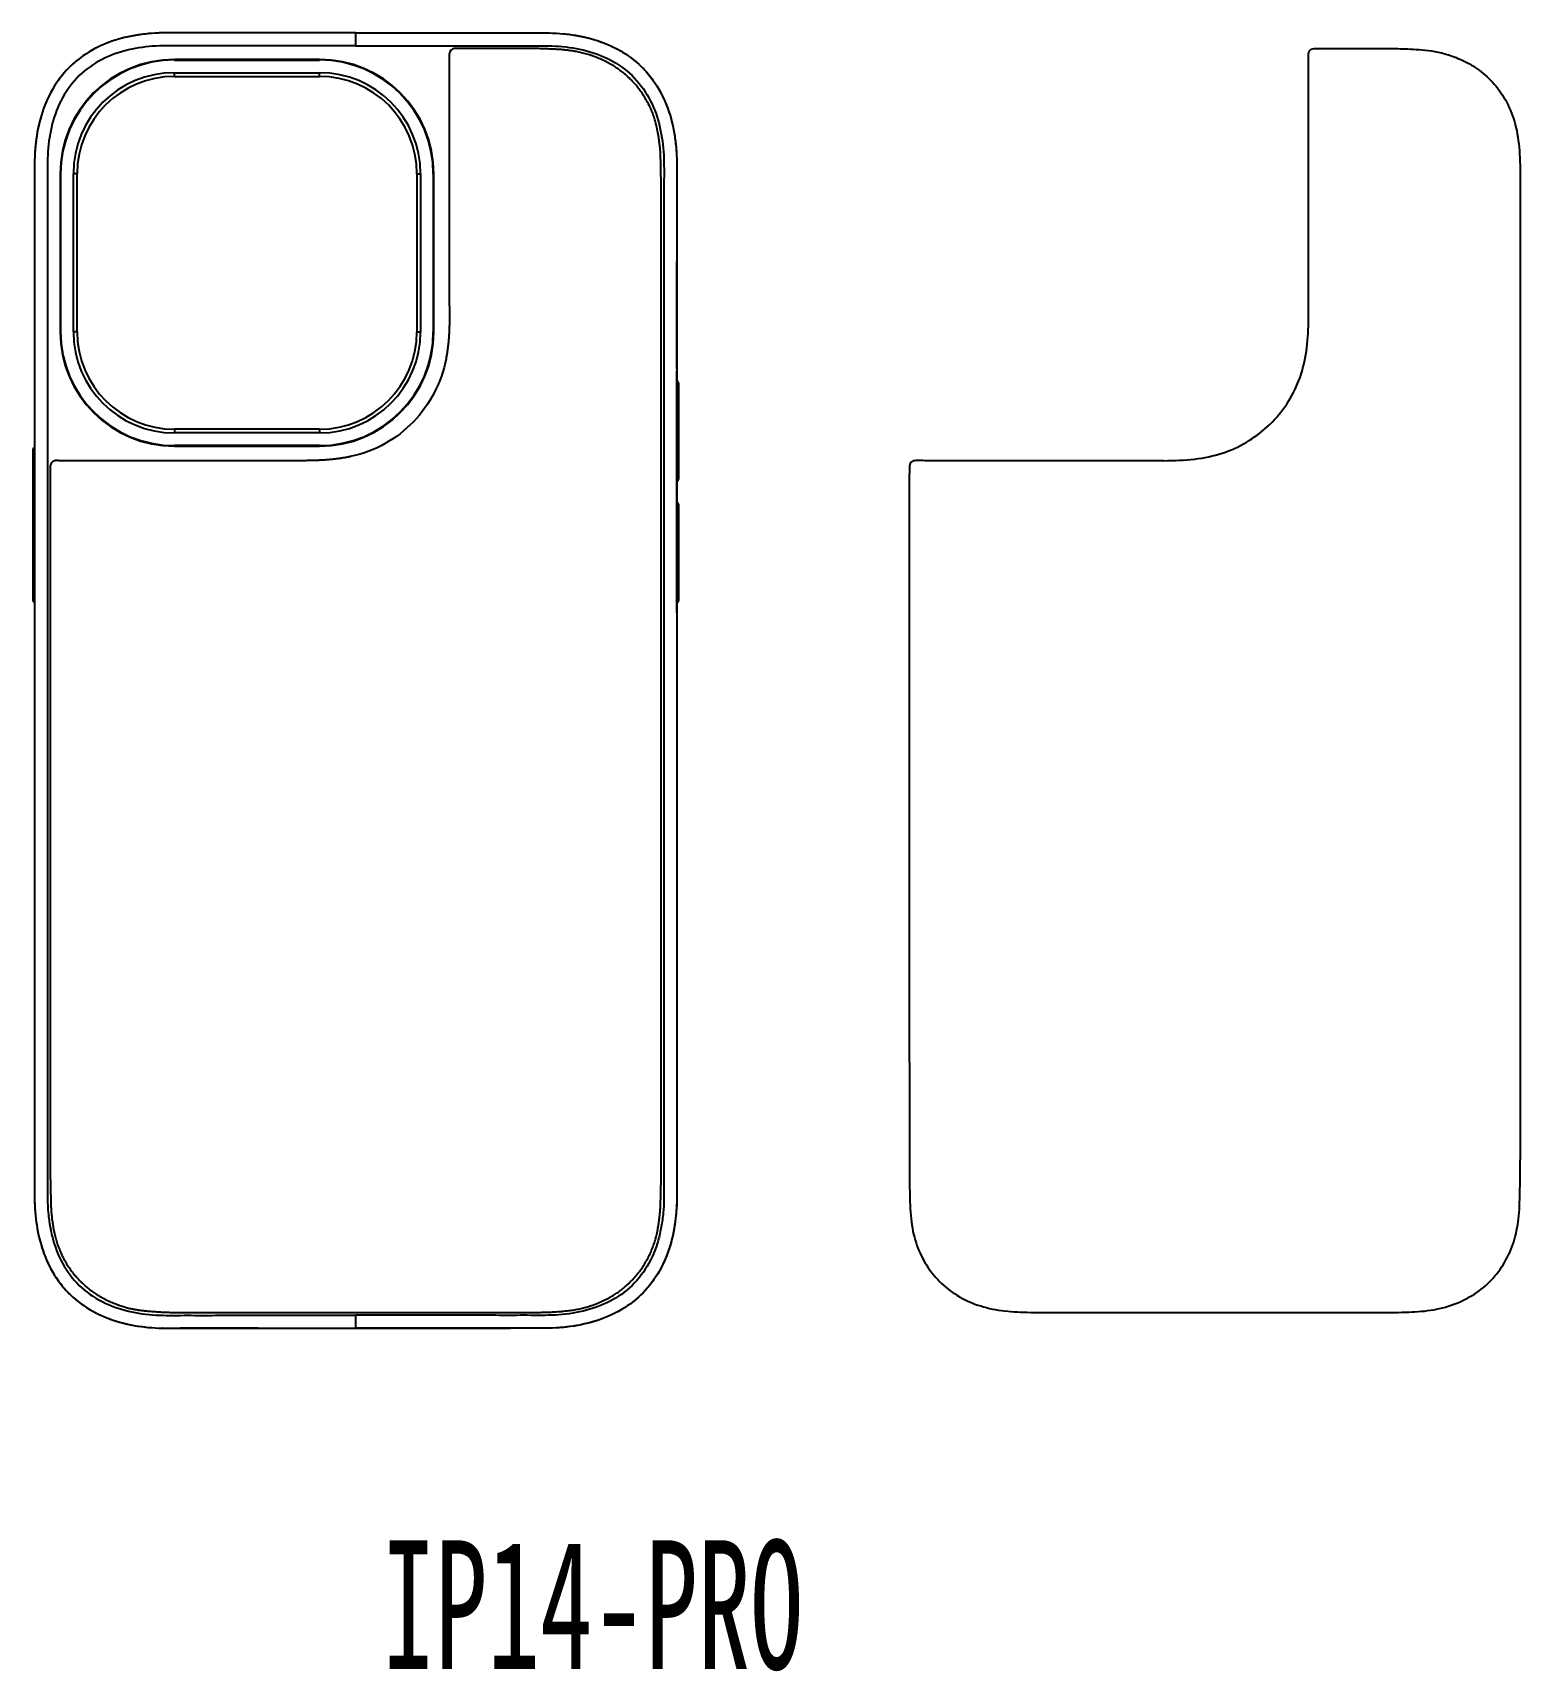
# Model space of a CAD drawing. Header units: millimetres. Extents: x 503 to 676, y 308 to 498.
import ezdxf

# ---------------------------------------------------------------- set-up
doc = ezdxf.new("R2010")
doc.units = ezdxf.units.MM
doc.header["$LTSCALE"] = 65.395
doc.layers.get('0').update_dxf_attribs({"linetype": 'CONTINUOUS'})
doc.styles.get("Standard").update_dxf_attribs({"font": 'txt', "width": 0.6})

msp = doc.modelspace()

# ---------------------------------------------------------------- linework, layer by layer
at = {"color": 7, "linetype": 'Continuous'}
for p, q in [((540.31, 498.26), (540.31, 496.76)), ((519.23, 495.09), (519.23, 495.16)), ((536.09, 495.16), (519.23, 495.16)), ((519.23, 495.09), (536.09, 495.09)), ((536.09, 495.09), (536.09, 495.16)), ((519.23, 493.19), (519.23, 493.62)), ((519.23, 493.62), (536.09, 493.62)), ((519.23, 493.19), (536.09, 493.19)), ((536.09, 493.19), (536.09, 493.62)), ((505.92, 481.84), (505.92, 463.47)), ((505.98, 481.84), (505.92, 481.84)), ((505.98, 463.47), (505.98, 481.84)), ((507.46, 463.47), (507.46, 481.84)), ((507.89, 481.84), (507.46, 481.84)), ((507.89, 463.47), (507.89, 481.84)), ((547.44, 481.84), (547.44, 463.47)), ((547.44, 481.84), (547.87, 481.84)), ((547.87, 481.84), (547.87, 463.47)), ((549.35, 481.84), (549.35, 463.47)), ((549.35, 481.84), (549.41, 481.84)), ((549.41, 463.47), (549.41, 481.84)), ((577.7, 471.59), (577.7, 471.59)), ((577.7, 471.56), (577.7, 471.59)), ((577.7, 470.8), (577.7, 471.56)), ((577.7, 469.15), (577.7, 470.8)), ((577.7, 461.65), (577.7, 469.15)), ((505.92, 463.47), (505.98, 463.47)), ((507.89, 463.47), (507.46, 463.47)), ((547.44, 463.47), (547.87, 463.47)), ((549.35, 463.47), (549.41, 463.47)), ((577.7, 460.04), (577.7, 461.65)), ((577.7, 459.67), (577.7, 460.04)), ((577.7, 459.2), (577.7, 459.67)), ((577.7, 459.2), (577.7, 459.2)), ((577.7, 459.2), (577.7, 459.05)), ((577.7, 459.05), (577.7, 458.92)), ((577.7, 456.2), (577.7, 458.92)), ((577.7, 455.7), (577.7, 456.2)), ((577.71, 456.2), (577.9, 456.2)), ((577.71, 455.7), (577.71, 456.2)), ((577.9, 457.45), (577.9, 457.5)), ((577.9, 457.5), (577.9, 456.2)), ((577.9, 457.29), (577.9, 457.45)), ((577.9, 456.63), (577.9, 457.29)), ((577.9, 456.2), (577.9, 456.63)), ((577.9, 447.58), (577.9, 456.2)), ((577.9, 456.2), (577.9, 447.58)), ((577.7, 455.2), (577.7, 455.7)), ((577.7, 448.62), (577.7, 455.2)), ((577.71, 455.2), (577.71, 455.7)), ((577.71, 448.58), (577.71, 455.2)), ((519.23, 452.12), (519.23, 451.7)), ((536.09, 452.12), (519.23, 452.12)), ((536.09, 452.12), (536.09, 451.7)), ((502.93, 451.19), (502.93, 448.48)), ((536.09, 451.7), (519.23, 451.7)), ((519.23, 450.22), (519.23, 450.15)), ((536.09, 450.22), (519.23, 450.22)), ((519.23, 450.15), (536.09, 450.15)), ((536.09, 450.22), (536.09, 450.15)), ((502.73, 449.74), (502.73, 449.71)), ((502.73, 449.74), (502.73, 448.48)), ((502.73, 449.71), (502.73, 449.67)), ((502.73, 449.67), (502.73, 449.46)), ((502.73, 449.46), (502.73, 448.86)), ((502.73, 448.86), (502.73, 448.48)), ((502.92, 448.48), (502.73, 448.48)), ((502.73, 448.48), (502.73, 433.48)), ((502.73, 448.48), (502.73, 433.48)), ((502.92, 448.48), (502.92, 448.01)), ((502.93, 448.48), (502.93, 448.01)), ((577.7, 448.58), (577.7, 448.62)), ((577.7, 448.08), (577.7, 448.58)), ((577.71, 448.08), (577.71, 448.58)), ((502.92, 448.01), (502.92, 447.53)), ((502.92, 447.53), (502.92, 434.43)), ((502.93, 448.01), (502.93, 447.53)), ((502.93, 447.53), (502.93, 434.43)), ((577.7, 441.58), (577.7, 448.08)), ((577.71, 447.58), (577.71, 448.08)), ((577.71, 446.09), (577.71, 447.58)), ((577.71, 447.58), (577.9, 447.58)), ((577.9, 447.19), (577.9, 447.58)), ((577.9, 447.58), (577.9, 446.29)), ((577.9, 446.58), (577.9, 447.19)), ((577.9, 446.35), (577.9, 446.58)), ((577.9, 446.32), (577.9, 446.35)), ((577.9, 446.29), (577.9, 446.31)), ((577.71, 442.08), (577.71, 443.57)), ((577.9, 443.32), (577.9, 443.37)), ((577.9, 443.37), (577.9, 442.08)), ((577.9, 443.17), (577.9, 443.32)), ((577.9, 442.51), (577.9, 443.17)), ((577.9, 442.08), (577.9, 442.51)), ((577.7, 441.08), (577.7, 441.58)), ((577.7, 441.04), (577.7, 441.08)), ((577.7, 434.45), (577.7, 441.04)), ((577.71, 442.08), (577.9, 442.08)), ((577.71, 441.58), (577.71, 442.08)), ((577.71, 441.08), (577.71, 441.58)), ((577.71, 434.45), (577.71, 441.08)), ((577.9, 433.45), (577.9, 442.08)), ((577.9, 442.08), (577.9, 433.45)), ((502.92, 433.48), (502.73, 433.48)), ((502.73, 433.48), (502.73, 433.12)), ((502.73, 433.48), (502.73, 432.22)), ((502.73, 433.12), (502.73, 432.52)), ((502.92, 434.43), (502.92, 433.95)), ((502.92, 433.95), (502.92, 433.48)), ((502.93, 434.43), (502.93, 433.95)), ((502.93, 433.95), (502.93, 433.48)), ((502.93, 433.48), (502.93, 430.76)), ((577.7, 433.95), (577.7, 434.45)), ((577.7, 433.45), (577.7, 433.95)), ((577.7, 430.74), (577.7, 433.45)), ((577.71, 433.95), (577.71, 434.45)), ((577.71, 433.45), (577.71, 433.95)), ((577.71, 433.45), (577.9, 433.45)), ((577.9, 433.07), (577.9, 433.45)), ((577.9, 433.45), (577.9, 432.16)), ((577.9, 432.45), (577.9, 433.07)), ((502.73, 432.52), (502.73, 432.28)), ((502.73, 432.28), (502.73, 432.25)), ((502.73, 432.25), (502.73, 432.22)), ((577.9, 432.23), (577.9, 432.45)), ((577.9, 432.19), (577.9, 432.23)), ((577.9, 432.16), (577.9, 432.19)), ((540.31, 348.99), (540.31, 347.49)), ((517.75, 347.49), (517.81, 347.49)), ((528.97, 347.48), (525.72, 347.48)), ((528.97, 347.48), (531.09, 347.48)), ((531.09, 347.48), (546.18, 347.48)), ((533.7, 347.48), (537.31, 347.48)), ((543.31, 347.48), (546.93, 347.48)), ((546.18, 347.48), (549.54, 347.48)), ((549.54, 347.48), (551.66, 347.48)), ((549.57, 347.48), (551.66, 347.48)), ((551.66, 347.48), (556.18, 347.48)), ((556.18, 347.48), (558.3, 347.48))]:
    msp.add_line(p, q, dxfattribs=at)
for centre, radius, start, end in [((519.23, 481.84), 13.32, 90, 180), ((519.23, 481.84), 13.26, 90, 180), ((536.09, 481.84), 13.32, 0, 90), ((536.09, 481.84), 13.26, 0, 90), ((519.23, 481.84), 11.78, 90, 180), ((519.23, 481.84), 11.35, 90, 180), ((536.09, 481.84), 11.78, 0, 90), ((536.09, 481.84), 11.35, 0, 90), ((519.23, 463.47), 13.32, 180, 270), ((519.23, 463.47), 13.26, 180, 270), ((519.23, 463.47), 11.78, 180, 270), ((519.23, 463.47), 11.35, 180, 270), ((536.09, 463.47), 13.32, 270, 360), ((536.09, 463.47), 13.26, 270, 360), ((536.09, 463.47), 11.78, 270, 360), ((536.09, 463.47), 11.35, 270, 360), ((577.7, 457.5), 0.2, 0.022, 87.0011), ((502.93, 449.74), 0.2, 93, 180.0001), ((577.7, 446.29), 0.2, 273, 0), ((577.7, 443.37), 0.2, 0.022, 87.0011), ((502.93, 432.22), 0.2, 180.0207, 267.0011), ((577.7, 432.16), 0.2, 273, 0)]:
    msp.add_arc(centre, radius, start, end, dxfattribs=at)
for points, knots in [([(519.46, 498.26), (518.92, 498.26), (517.83, 498.27), (516.2, 498.18), (514.58, 497.97), (512.45, 497.51), (509.89, 496.53), (507.18, 494.65), (505.1, 492.08), (503.74, 489.09), (503.16, 486.42), (502.95, 484.25), (502.93, 483.17), (502.92, 482.62)], [0, 0, 0, 0, 0.062535, 0.125065, 0.187599, 0.250133, 0.374996, 0.500055, 0.625117, 0.750003, 0.874938, 0.937471, 1, 1, 1, 1]), ([(540.31, 498.26), (538.09, 498.26), (533.65, 498.26), (528.09, 498.25), (523.64, 498.26), (520.86, 498.25), (518.64, 498.26), (516.42, 498.22), (513.65, 497.86), (510.46, 496.81), (508.08, 495.32), (506.48, 493.77), (505.12, 492), (503.87, 489.49), (503.22, 486.77), (502.97, 484.56), (502.92, 482.89), (502.93, 481.23), (502.93, 479), (502.93, 476.23), (502.93, 472.89), (502.93, 468.44), (502.93, 462.89), (502.93, 456.22), (502.93, 449.55), (502.93, 442.88), (502.93, 433.99), (502.93, 422.87), (502.93, 411.76), (502.93, 402.86), (502.93, 396.19), (502.93, 389.52), (502.93, 382.85), (502.93, 377.3), (502.93, 372.85), (502.93, 369.52), (502.93, 366.74), (502.93, 364.51), (502.92, 362.85), (502.97, 361.18), (503.22, 358.97), (503.87, 356.25), (505.12, 353.74), (506.48, 351.97), (508.08, 350.42), (510.47, 348.93), (513.65, 347.88), (516.42, 347.51), (518.64, 347.48), (520.86, 347.49), (523.64, 347.48), (528.09, 347.49), (533.65, 347.49), (538.09, 347.49), (540.31, 347.49)], [0, 0, 0, 0, 0.031255, 0.062509, 0.078137, 0.093764, 0.101578, 0.10939, 0.125001, 0.140601, 0.156217, 0.164044, 0.171875, 0.187478, 0.203084, 0.210896, 0.218708, 0.226521, 0.234335, 0.249962, 0.26559, 0.281217, 0.312472, 0.343727, 0.374981, 0.406236, 0.437491, 0.5, 0.56251, 0.593764, 0.625019, 0.656274, 0.687528, 0.718783, 0.73441, 0.750038, 0.765665, 0.773479, 0.781292, 0.789104, 0.796917, 0.812522, 0.828125, 0.835956, 0.843783, 0.8594, 0.874999, 0.89061, 0.898422, 0.906236, 0.921863, 0.937491, 0.968745, 1, 1, 1, 1]), ([(540.31, 498.26), (536.84, 498.26), (529.89, 498.26), (522.94, 498.25), (519.46, 498.26)], [0, 0, 0, 0, 0.5, 1, 1, 1, 1]), ([(540.31, 498.26), (543.81, 498.26), (550.79, 498.26), (557.77, 498.25), (561.26, 498.26)], [0, 0, 0, 0, 0.5, 1, 1, 1, 1]), ([(540.31, 498.26), (542.54, 498.26), (546.98, 498.26), (552.54, 498.25), (556.99, 498.26), (559.77, 498.25), (561.99, 498.26), (564.21, 498.22), (566.98, 497.86), (570.16, 496.81), (572.55, 495.32), (574.15, 493.77), (575.51, 492), (576.76, 489.49), (577.41, 486.77), (577.66, 484.56), (577.71, 482.89), (577.7, 481.23), (577.7, 479), (577.7, 476.23), (577.7, 472.89), (577.7, 468.44), (577.7, 462.89), (577.7, 456.22), (577.7, 449.55), (577.7, 442.88), (577.7, 433.99), (577.7, 422.87), (577.7, 411.76), (577.7, 402.86), (577.7, 396.19), (577.7, 389.52), (577.7, 382.85), (577.7, 377.3), (577.7, 372.85), (577.7, 369.52), (577.7, 366.74), (577.7, 364.51), (577.71, 362.85), (577.66, 361.18), (577.41, 358.97), (576.76, 356.25), (575.51, 353.74), (574.15, 351.97), (572.55, 350.42), (570.16, 348.93), (566.98, 347.88), (564.21, 347.51), (561.99, 347.48), (559.77, 347.49), (556.99, 347.48), (552.54, 347.49), (546.98, 347.49), (542.54, 347.49), (540.31, 347.49)], [0, 0, 0, 0, 0.031255, 0.062509, 0.078137, 0.093764, 0.101578, 0.10939, 0.125001, 0.140601, 0.156217, 0.164044, 0.171875, 0.187478, 0.203084, 0.210896, 0.218708, 0.226521, 0.234335, 0.249962, 0.26559, 0.281217, 0.312472, 0.343727, 0.374981, 0.406236, 0.437491, 0.5, 0.56251, 0.593764, 0.625019, 0.656274, 0.687528, 0.718783, 0.73441, 0.750038, 0.765665, 0.773479, 0.781292, 0.789104, 0.796917, 0.812522, 0.828125, 0.835956, 0.843783, 0.8594, 0.874999, 0.89061, 0.898422, 0.906236, 0.921863, 0.937491, 0.968745, 1, 1, 1, 1]), ([(561.26, 498.26), (561.8, 498.26), (562.88, 498.27), (564.49, 498.17), (566.09, 497.96), (568.19, 497.5), (570.72, 496.53), (573.41, 494.68), (575.48, 492.15), (576.85, 489.2), (577.57, 486.04), (577.7, 483.89), (577.7, 482.82)], [0, 0, 0, 0, 0.062538, 0.125071, 0.187608, 0.250145, 0.375019, 0.500091, 0.625165, 0.750068, 0.875009, 1, 1, 1, 1]), ([(540.31, 496.76), (538.14, 496.76), (533.79, 496.76), (528.36, 496.76), (524.55, 496.76), (522.38, 496.76), (520.74, 496.75), (519.11, 496.76), (516.94, 496.76), (514.23, 496.45), (511.1, 495.47), (508.32, 493.69), (506.25, 491.11), (504.99, 488.07), (504.52, 485.38), (504.42, 483.21), (504.43, 481.04), (504.43, 478.32), (504.43, 473.97), (504.43, 468.53), (504.43, 462.01), (504.43, 455.49), (504.43, 448.96), (504.43, 442.44), (504.43, 433.74), (504.43, 422.87), (504.43, 412), (504.43, 403.3), (504.43, 396.78), (504.43, 390.25), (504.43, 383.73), (504.43, 377.21), (504.43, 371.77), (504.43, 367.42), (504.43, 364.71), (504.42, 362.53), (504.5, 360.9), (504.72, 359.28), (505.2, 357.16), (506.25, 354.63), (508.32, 352.05), (511.1, 350.28), (514.23, 349.28), (516.94, 348.98), (519.11, 348.98), (520.74, 348.99), (522.38, 348.98), (524.55, 348.99), (528.36, 348.99), (533.79, 348.99), (538.14, 348.99), (540.31, 348.99)], [0, 0, 0, 0, 0.031264, 0.062527, 0.078159, 0.085975, 0.093791, 0.101607, 0.109422, 0.125037, 0.140635, 0.156215, 0.171787, 0.187379, 0.202988, 0.210802, 0.218618, 0.234249, 0.249881, 0.281145, 0.312409, 0.343672, 0.374936, 0.4062, 0.437464, 0.499991, 0.562518, 0.593782, 0.625046, 0.65631, 0.687573, 0.718837, 0.750101, 0.765733, 0.781364, 0.78918, 0.796995, 0.804808, 0.812622, 0.828214, 0.843785, 0.859366, 0.874964, 0.890578, 0.898393, 0.906209, 0.914025, 0.921841, 0.937473, 0.968736, 1, 1, 1, 1]), ([(540.31, 496.76), (542.49, 496.76), (546.84, 496.76), (552.27, 496.76), (556.08, 496.76), (558.25, 496.76), (559.88, 496.75), (561.52, 496.76), (563.69, 496.76), (566.4, 496.45), (569.53, 495.47), (572.31, 493.69), (574.38, 491.11), (575.64, 488.07), (576.1, 485.38), (576.21, 483.21), (576.2, 481.04), (576.2, 478.32), (576.2, 473.97), (576.2, 468.53), (576.2, 462.01), (576.2, 455.49), (576.2, 448.96), (576.2, 442.44), (576.2, 433.74), (576.2, 422.87), (576.2, 412), (576.2, 403.3), (576.2, 396.78), (576.2, 390.25), (576.2, 383.73), (576.2, 377.21), (576.2, 371.77), (576.2, 367.42), (576.19, 364.71), (576.21, 362.53), (576.13, 360.9), (575.91, 359.28), (575.43, 357.16), (574.38, 354.63), (572.31, 352.05), (569.53, 350.28), (566.4, 349.28), (563.69, 348.98), (561.52, 348.98), (559.88, 348.99), (558.25, 348.98), (556.08, 348.99), (552.27, 348.99), (546.84, 348.99), (542.49, 348.99), (540.31, 348.99)], [0, 0, 0, 0, 0.031264, 0.062527, 0.078159, 0.085975, 0.093791, 0.101607, 0.109422, 0.125037, 0.140635, 0.156215, 0.171787, 0.187379, 0.202988, 0.210802, 0.218618, 0.234249, 0.249881, 0.281145, 0.312409, 0.343672, 0.374936, 0.4062, 0.437464, 0.499991, 0.562518, 0.593782, 0.625046, 0.65631, 0.687573, 0.718837, 0.750101, 0.765733, 0.781364, 0.78918, 0.796995, 0.804808, 0.812622, 0.828214, 0.843785, 0.859366, 0.874964, 0.890578, 0.898393, 0.906209, 0.914025, 0.921841, 0.937473, 0.968736, 1, 1, 1, 1]), ([(502.92, 482.62), (502.92, 481.97), (502.93, 480.66), (502.92, 478.04), (502.93, 473.46), (502.92, 464.29), (502.93, 456.43), (502.93, 451.19)], [0, 0, 0, 0, 0.0625, 0.125, 0.25, 0.5, 1, 1, 1, 1]), ([(577.7, 482.82), (577.71, 481.88), (577.7, 480.01), (577.71, 476.27), (577.7, 473.46), (577.7, 471.59)], [0, 0, 0, 0, 0.25, 0.5, 1, 1, 1, 1]), ([(502.93, 430.76), (502.93, 419.52), (502.92, 402.65), (502.93, 380.15), (502.92, 368.91), (502.92, 363.28)], [0, 0, 0, 0, 0.5, 0.75, 1, 1, 1, 1]), ([(577.7, 430.74), (577.7, 425.06), (577.7, 413.71), (577.7, 399.51), (577.7, 388.16), (577.7, 381.06), (577.7, 375.38), (577.7, 371.12), (577.71, 367.57), (577.7, 364.74), (577.71, 363.32), (577.7, 362.61)], [0, 0, 0, 0, 0.25, 0.5, 0.625, 0.75, 0.8125, 0.875, 0.9375, 0.96875, 1, 1, 1, 1]), ([(502.92, 363.28), (502.93, 362.77), (502.94, 361.75), (503.11, 359.71), (503.59, 357.19), (504.74, 354.32), (506.52, 351.78), (508.91, 349.8), (511.69, 348.45), (514.68, 347.7), (516.73, 347.52), (517.75, 347.49)], [0, 0, 0, 0, 0.06253, 0.125065, 0.250029, 0.374919, 0.500028, 0.625131, 0.750065, 0.875011, 1, 1, 1, 1]), ([(577.7, 362.61), (577.69, 361.54), (577.52, 359.42), (576.77, 356.3), (575.37, 353.41), (573.28, 350.94), (570.6, 349.15), (567.59, 348.03), (564.96, 347.59), (562.84, 347.47), (561.77, 347.48), (561.24, 347.48)], [0, 0, 0, 0, 0.125, 0.24995, 0.374875, 0.499962, 0.625052, 0.749945, 0.874918, 0.937457, 1, 1, 1, 1]), ([(517.81, 347.49), (517.61, 347.49), (518.67, 347.48), (519.09, 347.48), (519.67, 347.48), (519.94, 347.48)], [0, 0, 0, 0, 0.291734, 0.61655, 1, 1, 1, 1])]:
    msp.add_open_spline(points, degree=3, knots=knots, dxfattribs=at)
at = {"color": 6, "linetype": 'Continuous'}
for points, knots in [([(575.87, 367.09), (575.87, 367.71), (575.87, 369.53), (575.87, 373.74), (575.87, 379.74), (575.87, 386.93), (575.87, 396.53), (575.87, 408.52), (575.87, 422.91), (575.87, 437.3), (575.87, 449.29), (575.87, 458.88), (575.87, 466.08), (575.87, 472.07), (575.87, 476.87), (575.87, 479.48), (575.86, 481.1), (575.85, 481.73), (575.84, 482.35), (575.82, 482.9), (575.82, 483.39), (575.81, 483.76), (575.8, 484.05), (575.79, 484.26), (575.77, 484.5), (575.75, 484.82), (575.71, 485.21), (575.66, 485.61), (575.6, 486.01), (575.53, 486.41), (575.43, 486.97), (575.33, 487.45), (575.21, 487.89), (575.14, 488.14), (575.04, 488.42), (574.94, 488.71), (574.84, 488.99), (574.72, 489.27), (574.6, 489.54), (574.49, 489.78), (574.38, 490.01), (574.25, 490.24), (574.1, 490.5), (573.95, 490.77), (573.79, 491.02), (573.62, 491.27), (573.45, 491.51), (573.29, 491.73), (573.12, 491.94), (572.95, 492.16), (572.75, 492.38), (572.55, 492.6), (572.35, 492.81), (572.14, 493.01), (571.93, 493.21), (571.74, 493.38), (571.54, 493.55), (571.33, 493.71), (571.09, 493.89), (570.85, 494.07), (570.6, 494.24), (570.35, 494.4), (570.1, 494.55), (569.9, 494.66), (569.71, 494.77), (569.5, 494.88), (569.22, 495.02), (568.93, 495.15), (568.63, 495.28), (568.33, 495.4), (568.04, 495.51), (567.82, 495.59), (567.6, 495.66), (567.37, 495.74), (567.07, 495.83), (566.76, 495.91), (566.45, 495.98), (566.14, 496.05), (565.84, 496.1), (565.63, 496.14), (565.41, 496.17), (565.15, 496.21), (564.83, 496.24), (564.56, 496.27), (564.34, 496.29), (564.1, 496.31), (563.75, 496.33), (563.45, 496.35), (563.02, 496.37), (562.67, 496.38), (562.21, 496.4), (561.83, 496.41), (561.42, 496.42), (560.95, 496.43), (560.42, 496.43), (559.66, 496.43), (558.33, 496.43), (556.81, 496.43), (555.29, 496.43), (554.34, 496.43), (553.59, 496.43), (553.02, 496.43), (552.54, 496.43), (552.21, 496.43), (552.02, 496.43), (551.88, 496.43), (551.75, 496.42), (551.58, 496.37), (551.39, 496.24), (551.27, 496.06), (551.22, 495.89), (551.2, 495.73), (551.21, 495.54), (551.21, 495.24), (551.21, 494.87), (551.21, 494.43), (551.21, 493.84), (551.21, 493.11), (551.21, 491.93), (551.21, 490.46), (551.21, 488.69), (551.21, 486.92), (551.21, 484.57), (551.21, 481.62), (551.21, 478.09), (551.21, 474.55), (551.21, 471.02), (551.2, 468.45), (551.21, 466.86), (551.22, 466.18), (551.22, 465.51), (551.22, 464.88), (551.22, 464.36), (551.21, 463.99), (551.19, 463.63), (551.18, 463.26), (551.15, 462.81), (551.11, 462.36), (551.07, 461.93), (551.02, 461.52), (550.96, 461.11), (550.9, 460.71), (550.61, 459.07), (549.65, 456.28), (547.18, 452.85), (543.84, 450.27), (541.16, 449.25), (539.63, 448.92), (539.33, 448.86), (538.95, 448.79), (538.56, 448.73), (538.15, 448.67), (537.73, 448.62), (537.29, 448.58), (536.83, 448.54), (536.34, 448.51), (535.83, 448.49), (535.27, 448.47), (534.78, 448.46), (534.47, 448.46), (534.37, 448.46)], [0, 0, 0, 0, 0.009, 0.026395, 0.061186, 0.095976, 0.130767, 0.200348, 0.269929, 0.33951, 0.409091, 0.443881, 0.478672, 0.513462, 0.530858, 0.548253, 0.551316, 0.554379, 0.557351, 0.560324, 0.562435, 0.564326, 0.565819, 0.566603, 0.56741, 0.56931, 0.571231, 0.573176, 0.575145, 0.577139, 0.579158, 0.583396, 0.584253, 0.585722, 0.587183, 0.588643, 0.590103, 0.591565, 0.593031, 0.594413, 0.595324, 0.59679, 0.598255, 0.599722, 0.601187, 0.602647, 0.604099, 0.605478, 0.606596, 0.608049, 0.609482, 0.610902, 0.61231, 0.61371, 0.615102, 0.616492, 0.617497, 0.618929, 0.620363, 0.621803, 0.62325, 0.624704, 0.626165, 0.627543, 0.627899, 0.629426, 0.630962, 0.632517, 0.634088, 0.635667, 0.637253, 0.638645, 0.639023, 0.640597, 0.642158, 0.64371, 0.645248, 0.646774, 0.648299, 0.649677, 0.649826, 0.651591, 0.653507, 0.654514, 0.655581, 0.656726, 0.657976, 0.660754, 0.661023, 0.66422, 0.665909, 0.667712, 0.669673, 0.671869, 0.674621, 0.677374, 0.682878, 0.693886, 0.69939, 0.704894, 0.707647, 0.710399, 0.713151, 0.714527, 0.715215, 0.715903, 0.716539, 0.717175, 0.718447, 0.71972, 0.720356, 0.720992, 0.72206, 0.723128, 0.725264, 0.7274, 0.729536, 0.733808, 0.73808, 0.746624, 0.755167, 0.763711, 0.772255, 0.789343, 0.806431, 0.823519, 0.840606, 0.857694, 0.860738, 0.863781, 0.867525, 0.870412, 0.872898, 0.875072, 0.875874, 0.878146, 0.88035, 0.882493, 0.88458, 0.886618, 0.888612, 0.890565, 0.892479, 0.912696, 0.932912, 0.953128, 0.973344, 0.974018, 0.975845, 0.977719, 0.979645, 0.981632, 0.983687, 0.985822, 0.988052, 0.990396, 0.99288, 0.995545, 0.998461, 1, 1, 1, 1]), ([(534.37, 448.46), (533.16, 448.46), (530.75, 448.46), (527.13, 448.46), (523.52, 448.46), (519.9, 448.46), (516.88, 448.46), (514.47, 448.46), (512.67, 448.46), (510.86, 448.46), (509.35, 448.46), (508.14, 448.46), (507.39, 448.46), (506.79, 448.46), (506.34, 448.46), (505.96, 448.46), (505.66, 448.46), (505.46, 448.47), (505.3, 448.46), (505.13, 448.4), (504.95, 448.28), (504.82, 448.09), (504.77, 447.93), (504.76, 447.78), (504.76, 447.63), (504.76, 447.42), (504.76, 447.04), (504.76, 446.51), (504.76, 445.86), (504.76, 445), (504.76, 443.93), (504.76, 442.21), (504.76, 440.06), (504.76, 437.49), (504.76, 434.91), (504.76, 431.48), (504.76, 427.18), (504.76, 422.03), (504.76, 416.88), (504.76, 411.72), (504.76, 404.85), (504.76, 396.27), (504.76, 385.96), (504.76, 377.37), (504.76, 371.36), (504.77, 367.92), (504.76, 365.99), (504.77, 364.71), (504.78, 364.03), (504.8, 363.31), (504.82, 362.55), (504.84, 361.91), (504.85, 361.47), (504.86, 361.25), (504.87, 361.14), (504.87, 361.07), (504.88, 361.03), (504.89, 360.91), (504.91, 360.66), (504.95, 360.29), (505, 359.9), (505.06, 359.53), (505.11, 359.19), (505.18, 358.86), (505.25, 358.53), (505.31, 358.26), (505.36, 358.06), (505.42, 357.87), (505.48, 357.64), (505.57, 357.34), (505.67, 357.05), (505.77, 356.8), (505.85, 356.61), (505.93, 356.41), (506.02, 356.19), (506.15, 355.92), (506.28, 355.66), (506.41, 355.43), (506.51, 355.25), (506.61, 355.07), (506.74, 354.87), (506.9, 354.62), (507.07, 354.37), (507.23, 354.16), (507.35, 353.99), (507.48, 353.83), (507.63, 353.64), (507.83, 353.41), (508.03, 353.19), (508.21, 353), (508.36, 352.85), (508.51, 352.71), (508.69, 352.54), (508.91, 352.34), (509.14, 352.15), (509.34, 351.99), (509.5, 351.87), (509.67, 351.75), (509.87, 351.61), (510.11, 351.44), (510.37, 351.28), (510.6, 351.15), (510.76, 351.06), (510.92, 350.97), (511.13, 350.86), (511.41, 350.72), (511.7, 350.59), (511.95, 350.48), (512.18, 350.39), (512.41, 350.29), (512.65, 350.21), (512.9, 350.12), (513.14, 350.04), (513.38, 349.97), (513.63, 349.9), (513.88, 349.83), (514.12, 349.77), (514.35, 349.73), (514.54, 349.69), (514.73, 349.66), (514.9, 349.63), (515.1, 349.6), (515.38, 349.56), (515.76, 349.52), (516.19, 349.48), (516.66, 349.44), (517.17, 349.4), (517.67, 349.37), (518.03, 349.36), (518.41, 349.34), (518.79, 349.33), (519.23, 349.32), (519.45, 349.32), (519.55, 349.31), (519.57, 349.31)], [0, 0, 0, 0, 0.026207, 0.052414, 0.078621, 0.104829, 0.131036, 0.144139, 0.157243, 0.170347, 0.18345, 0.190002, 0.196554, 0.19983, 0.203106, 0.206381, 0.208019, 0.209657, 0.210611, 0.211564, 0.21347, 0.215377, 0.21633, 0.217284, 0.21845, 0.219617, 0.221951, 0.226618, 0.231286, 0.235953, 0.245288, 0.254622, 0.273292, 0.291961, 0.31063, 0.3293, 0.366638, 0.403977, 0.441315, 0.478654, 0.515993, 0.59067, 0.665347, 0.740025, 0.777363, 0.796033, 0.814702, 0.81931, 0.823918, 0.829451, 0.834984, 0.840517, 0.843284, 0.844667, 0.845359, 0.845705, 0.846051, 0.846258, 0.848467, 0.851506, 0.854403, 0.857118, 0.859459, 0.862, 0.864442, 0.866799, 0.868182, 0.868893, 0.871166, 0.873407, 0.875624, 0.877823, 0.879207, 0.880253, 0.882421, 0.88457, 0.886708, 0.888842, 0.890224, 0.891191, 0.893339, 0.895494, 0.897665, 0.899859, 0.901242, 0.902172, 0.904366, 0.906544, 0.908714, 0.910882, 0.912266, 0.913336, 0.915491, 0.917632, 0.919766, 0.921902, 0.923285, 0.924244, 0.926397, 0.928556, 0.930729, 0.932922, 0.934305, 0.934804, 0.937042, 0.939304, 0.941601, 0.94394, 0.945324, 0.946972, 0.949474, 0.950858, 0.952801, 0.955009, 0.956392, 0.958414, 0.960525, 0.961908, 0.963545, 0.964755, 0.966059, 0.967443, 0.969128, 0.972292, 0.975742, 0.978508, 0.982486, 0.986765, 0.989532, 0.990188, 0.99517, 0.997797, 0.999757, 1, 1, 1, 1]), ([(519.57, 349.31), (519.77, 349.31), (520.19, 349.32), (521.04, 349.31), (522.55, 349.32), (524.71, 349.31), (527.3, 349.31), (530.76, 349.31), (535.08, 349.31), (540.26, 349.31), (545.44, 349.31), (549.76, 349.31), (553.21, 349.31), (555.37, 349.31), (557.1, 349.31), (558.39, 349.31), (559.47, 349.31), (560.34, 349.32), (560.8, 349.31), (561.28, 349.32), (561.79, 349.33), (562.46, 349.35), (563.07, 349.37), (563.59, 349.4), (563.94, 349.42), (564.24, 349.45), (564.54, 349.47), (564.92, 349.51), (565.28, 349.55), (565.62, 349.6), (565.94, 349.66), (566.25, 349.72), (566.55, 349.78), (566.81, 349.85), (567.05, 349.91), (567.31, 349.99), (567.61, 350.08), (567.91, 350.18), (568.22, 350.29), (568.52, 350.41), (568.81, 350.54), (569.1, 350.67), (569.39, 350.81), (569.63, 350.93), (569.84, 351.04), (570.04, 351.16), (570.27, 351.29), (570.52, 351.45), (570.77, 351.62), (571.01, 351.78), (571.25, 351.96), (571.47, 352.14), (571.7, 352.32), (571.91, 352.52), (572.1, 352.69), (572.25, 352.83), (572.39, 352.98), (572.57, 353.16), (572.77, 353.38), (572.96, 353.61), (573.15, 353.84), (573.34, 354.08), (573.52, 354.32), (573.69, 354.57), (573.85, 354.82), (573.99, 355.05), (574.09, 355.22), (574.19, 355.4), (574.31, 355.61), (574.45, 355.88), (574.58, 356.15), (574.7, 356.43), (574.82, 356.71), (574.93, 357), (575.03, 357.28), (575.13, 357.57), (575.2, 357.82), (575.25, 358.01), (575.3, 358.2), (575.36, 358.45), (575.42, 358.72), (575.47, 358.96), (575.51, 359.21), (575.56, 359.51), (575.62, 359.88), (575.67, 360.25), (575.72, 360.64), (575.75, 360.99), (575.77, 361.28), (575.79, 361.51), (575.8, 361.7), (575.8, 361.92), (575.81, 362.21), (575.82, 362.61), (575.83, 363.12), (575.84, 363.63), (575.85, 364.16), (575.87, 364.71), (575.87, 365.72), (575.87, 366.51), (575.87, 367.09)], [0, 0, 0, 0, 0.008926, 0.01834, 0.037168, 0.074824, 0.112479, 0.150135, 0.225447, 0.300759, 0.37607, 0.451382, 0.489038, 0.526694, 0.545521, 0.564349, 0.583177, 0.592591, 0.602005, 0.603125, 0.614076, 0.623753, 0.632584, 0.640798, 0.646333, 0.647987, 0.653925, 0.659483, 0.66474, 0.669748, 0.674548, 0.679171, 0.683624, 0.687945, 0.69073, 0.69478, 0.699599, 0.704373, 0.709108, 0.713809, 0.718481, 0.72313, 0.727745, 0.732346, 0.735136, 0.738001, 0.742413, 0.746772, 0.751097, 0.755389, 0.75965, 0.763884, 0.768092, 0.772278, 0.776461, 0.779228, 0.781284, 0.785624, 0.789972, 0.794341, 0.798723, 0.803114, 0.807507, 0.811896, 0.816276, 0.820655, 0.823421, 0.825192, 0.829583, 0.833982, 0.838397, 0.842822, 0.847248, 0.85167, 0.856079, 0.860469, 0.864849, 0.867614, 0.868941, 0.873553, 0.878598, 0.881272, 0.884131, 0.889646, 0.894635, 0.900572, 0.906211, 0.911749, 0.916093, 0.918765, 0.921642, 0.924804, 0.928422, 0.933988, 0.942317, 0.950648, 0.956256, 0.965511, 0.974767, 1, 1, 1, 1])]:
    msp.add_open_spline(points, degree=3, knots=knots, dxfattribs=at)
at = {"color": 2, "linetype": 'Continuous'}
for points, knots in [([(634.37, 448.46), (635.58, 448.47), (637.88, 448.54), (641.16, 449.2), (644.04, 450.5), (646.52, 452.34), (648.56, 454.67), (650.07, 457.39), (650.95, 460.45), (651.26, 463.72), (651.2, 466.97), (651.21, 470.02), (651.21, 472.73), (651.21, 475.14), (651.21, 477.3), (651.21, 479.24), (651.21, 480.98), (651.21, 482.57), (651.21, 484), (651.21, 485.31), (651.21, 486.5), (651.21, 487.59), (651.21, 488.59), (651.21, 489.5), (651.21, 490.34), (651.21, 491.11), (651.21, 491.82), (651.21, 492.47), (651.21, 493.07), (651.21, 493.62), (651.21, 494.13), (651.21, 494.6), (651.21, 495.04), (651.22, 495.44), (651.19, 495.8), (651.29, 496.14), (651.54, 496.37), (651.89, 496.44), (652.25, 496.42), (652.66, 496.43), (653.09, 496.43), (653.56, 496.43), (654.06, 496.43), (654.61, 496.43), (655.2, 496.43), (655.83, 496.43), (656.51, 496.43), (657.24, 496.43), (658.03, 496.43), (658.88, 496.43), (659.81, 496.43), (660.82, 496.43), (661.93, 496.41), (663.15, 496.37), (664.49, 496.29), (665.98, 496.11), (667.6, 495.7), (669.35, 495.01), (671.2, 493.92), (672.95, 492.3), (674.41, 490.16), (675.42, 487.53), (675.85, 484.45), (675.86, 481), (675.87, 477.21), (675.87, 473.1), (675.87, 468.66), (675.87, 463.87), (675.87, 458.7), (675.87, 453.13), (675.87, 447.12), (675.87, 440.64), (675.87, 433.66), (675.87, 426.14), (675.87, 418.03), (675.87, 409.3), (675.87, 399.87), (675.87, 389.71), (675.87, 378.7), (675.87, 371.07), (675.87, 367.09)], [0, 0, 0, 0, 0.017579, 0.033373, 0.048197, 0.063042, 0.077923, 0.092781, 0.107792, 0.123858, 0.140274, 0.155046, 0.168076, 0.179665, 0.190035, 0.19936, 0.207779, 0.215405, 0.222331, 0.228637, 0.23439, 0.239647, 0.244458, 0.248867, 0.252913, 0.256629, 0.260045, 0.263188, 0.266082, 0.268749, 0.271207, 0.273475, 0.275567, 0.2775, 0.27928, 0.280881, 0.282391, 0.284007, 0.28581, 0.287754, 0.289852, 0.292113, 0.294552, 0.29718, 0.300013, 0.303066, 0.306357, 0.309907, 0.313713, 0.317815, 0.322271, 0.327143, 0.332488, 0.33837, 0.344848, 0.352023, 0.360042, 0.369081, 0.379343, 0.390973, 0.403402, 0.416565, 0.431472, 0.448309, 0.466664, 0.486523, 0.507968, 0.531107, 0.556067, 0.582978, 0.61199, 0.643263, 0.676971, 0.713301, 0.752456, 0.794661, 0.84016, 0.889221, 0.942221, 1, 1, 1, 1]), ([(634.37, 448.46), (633.55, 448.46), (631.98, 448.46), (629.72, 448.46), (627.62, 448.46), (625.69, 448.46), (623.9, 448.46), (622.25, 448.46), (620.72, 448.46), (619.31, 448.46), (618, 448.46), (616.78, 448.46), (615.66, 448.46), (614.62, 448.46), (613.66, 448.46), (612.77, 448.46), (611.94, 448.46), (611.17, 448.46), (610.46, 448.46), (609.8, 448.46), (609.19, 448.46), (608.63, 448.46), (608.1, 448.46), (607.62, 448.46), (607.16, 448.46), (606.75, 448.46), (606.36, 448.46), (606, 448.47), (605.67, 448.46), (605.35, 448.48), (605.06, 448.38), (604.84, 448.16), (604.75, 447.85), (604.77, 447.52), (604.76, 447.17), (604.76, 446.79), (604.76, 446.39), (604.76, 445.95), (604.76, 445.47), (604.76, 444.96), (604.76, 444.41), (604.76, 443.82), (604.76, 443.18), (604.76, 442.49), (604.76, 441.75), (604.76, 440.95), (604.76, 440.09), (604.76, 439.17), (604.76, 438.17), (604.76, 437.09), (604.76, 435.94), (604.76, 434.69), (604.76, 433.35), (604.76, 431.9), (604.76, 430.34), (604.76, 428.66), (604.76, 426.85), (604.76, 424.9), (604.76, 422.8), (604.76, 420.54), (604.76, 418.1), (604.76, 415.47), (604.76, 412.64), (604.76, 409.6), (604.76, 406.31), (604.76, 402.78), (604.76, 398.97), (604.76, 394.86), (604.76, 390.43), (604.76, 385.67), (604.76, 380.68), (604.76, 375.75), (604.77, 371.2), (604.76, 367.14), (604.79, 363.53), (604.86, 360.32), (605.42, 357.49), (606.49, 355.09), (608.02, 353.07), (609.99, 351.4), (612.41, 350.19), (615.16, 349.5), (618.18, 349.32), (621.45, 349.31), (625.01, 349.32), (628.85, 349.31), (632.98, 349.31), (637.45, 349.31), (642.21, 349.31), (647.05, 349.31), (651.66, 349.31), (655.81, 349.32), (659.5, 349.31), (662.77, 349.33), (665.77, 349.53), (668.48, 350.3), (670.85, 351.54), (672.8, 353.27), (674.3, 355.39), (675.32, 357.87), (675.79, 360.68), (675.84, 363.78), (675.87, 365.95), (675.87, 367.09)], [0, 0, 0, 0, 0.011844, 0.022782, 0.032887, 0.042225, 0.050859, 0.058844, 0.066231, 0.073066, 0.079393, 0.085251, 0.090674, 0.095698, 0.100351, 0.104662, 0.108657, 0.112359, 0.11579, 0.118971, 0.121919, 0.124653, 0.127188, 0.129539, 0.131719, 0.133741, 0.135616, 0.137355, 0.138966, 0.140456, 0.141882, 0.143325, 0.144802, 0.146374, 0.148071, 0.149899, 0.15187, 0.153995, 0.156284, 0.158751, 0.161408, 0.164271, 0.167355, 0.170678, 0.174258, 0.178114, 0.182269, 0.186744, 0.191565, 0.196759, 0.202354, 0.208381, 0.214874, 0.221869, 0.229404, 0.23752, 0.246264, 0.255683, 0.26583, 0.276762, 0.288538, 0.301224, 0.31489, 0.329613, 0.345475, 0.362564, 0.380977, 0.400818, 0.422194, 0.445254, 0.470042, 0.494651, 0.516742, 0.536231, 0.553571, 0.569093, 0.582909, 0.595079, 0.606996, 0.619352, 0.632312, 0.645893, 0.660258, 0.676144, 0.693348, 0.711898, 0.7319, 0.753421, 0.776734, 0.801007, 0.823681, 0.843659, 0.861355, 0.877175, 0.891316, 0.904794, 0.917687, 0.929912, 0.942364, 0.955002, 0.968474, 0.983535, 1, 1, 1, 1])]:
    msp.add_open_spline(points, degree=3, knots=knots, dxfattribs=at)
at = {"color": 7, "linetype": 'Continuous'}
for points in [[(525.67, 347.48), (523.76, 347.48), (521.85, 347.49), (519.94, 347.48)], [(519.94, 347.48), (522.95, 347.49), (525.96, 347.48), (528.97, 347.48)], [(561.24, 347.48), (560.26, 347.48), (559.28, 347.48), (558.3, 347.48)]]:
    msp.add_open_spline(points, degree=3, dxfattribs=at)

# ---------------------------------------------------------------- texts
at = {"color": 3, "insert": (543.4, 322.81), "char_height": 15, "attachment_point": 1}
msp.add_mtext_dynamic_manual_height_columns('{\\fFangSong|b0|i0|c0|p49;IP14-PRO}', width=96.1015, gutter_width=1, heights=[0], dxfattribs=at)

doc.saveas('drawing.dxf')
